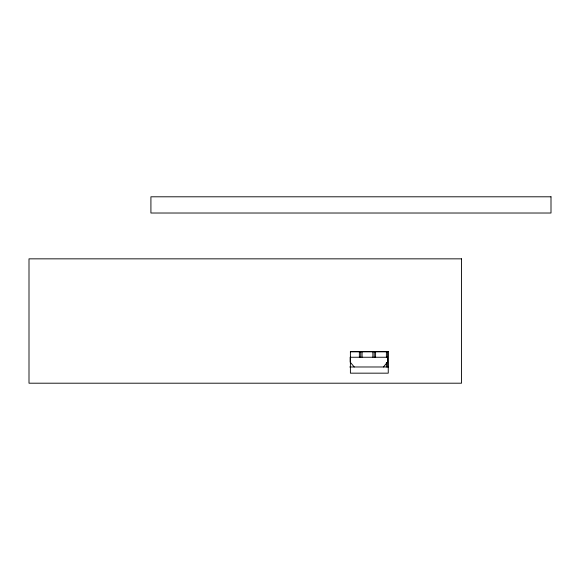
<?xml version="1.0" encoding="UTF-8"?>
<svg xmlns="http://www.w3.org/2000/svg" width="580" height="580" viewBox="0 0 580 580"><rect width="100%" height="100%" fill="white"/><g stroke="black" fill="none" stroke-linecap="round" stroke-linejoin="round"><path stroke-width="0.87" d="M383.423 366.981L387.476 362.116L387.476 357.251L350.175 357.251L350.175 362.116L354.228 366.981M350.356 351.842L387.752 351.842L387.752 366.981M349.769 366.981L388.6 366.981M386.396 351.842L386.396 357.186M386.396 362.529L386.396 366.981M375.586 351.842L375.586 357.186M374.23 351.842L374.23 357.186M372.882 351.842L372.882 357.186M362.065 351.842L362.065 357.186M360.716 351.842L360.716 357.186M359.361 351.842L359.361 357.186M551 196.801L150.916 196.801L150.916 213.019L551 213.019L551 196.801M461.528 258.847L29 258.847L29 383.199L461.528 383.199L461.528 258.847M388.252 351.538L350.4 351.538L350.4 373.165L388.252 373.165L388.252 351.538"/></g></svg>
